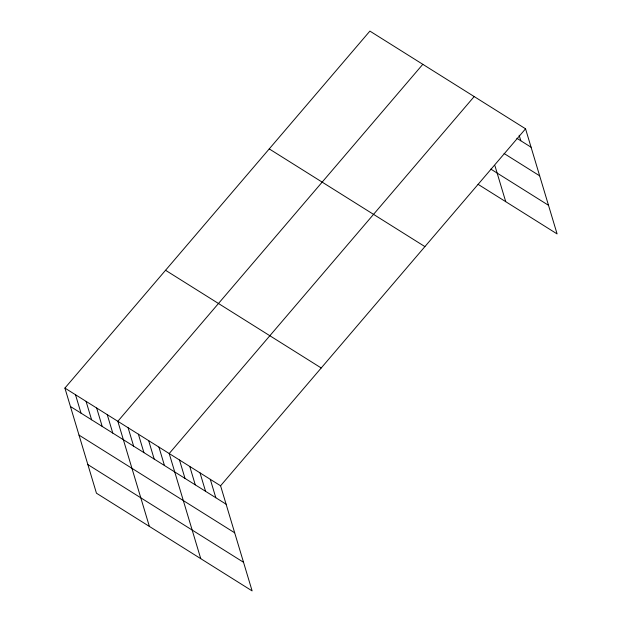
<?xml version="1.0" encoding="UTF-8"?>
<svg xmlns="http://www.w3.org/2000/svg" width="622" height="622" viewBox="0 0 622 622"><rect width="100%" height="100%" fill="white"/><g stroke="black" fill="none" stroke-linecap="round" stroke-linejoin="round"><path stroke-width="0.93" d="M64.906 388.081L220.577 485.782L252.112 590.9L96.449 493.199L64.906 388.081L369.888 31.1L525.551 128.801L557.094 233.919L478.061 184.314M422.812 64.315L117.838 421.296L149.373 526.414M474.182 96.558L169.207 453.539L200.743 558.657M220.577 485.782L525.551 128.801M516.859 138.294L531.079 147.22M504.1 153.51L539.663 175.832M490.812 169.098L548.511 205.307M269.24 148.907L424.912 246.607M165.553 270.275L321.216 367.975M70.434 406.5L226.105 504.201M79.017 435.112L234.688 532.813M87.865 464.587L243.529 562.288M519.152 135.246L520.808 140.774M494.925 165.701L505.725 201.676M210.298 479.337L215.826 497.756M200.027 472.883L205.555 491.31M189.757 466.438L195.277 484.857M179.478 459.985L185.006 478.411M158.929 447.094L164.457 465.513M148.658 440.64L154.186 459.067M138.387 434.195L143.907 452.614M128.109 427.749L133.637 446.168M107.248 414.656L112.776 433.075M96.667 408.009L102.195 426.435M86.077 401.369L91.605 419.788M75.495 394.721L81.023 413.148"/></g></svg>
